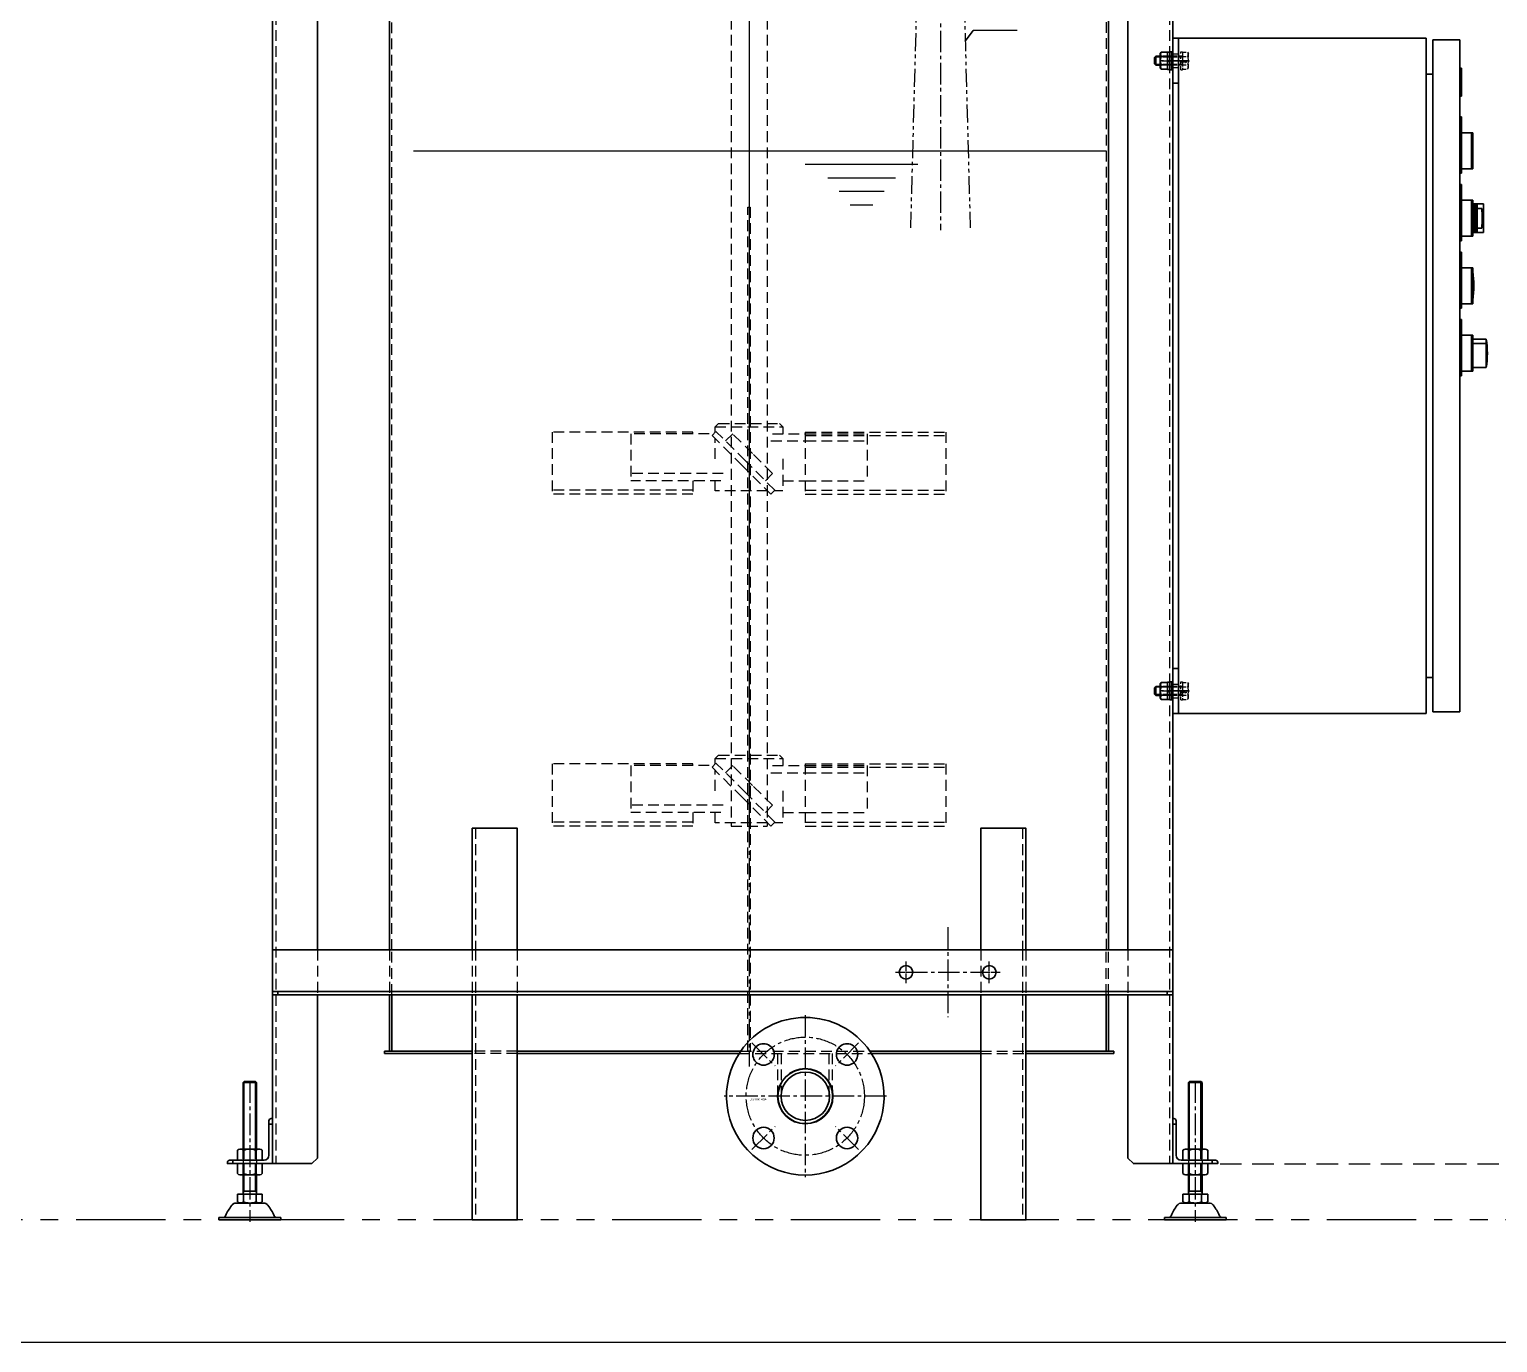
# Model space of a CAD drawing. Header units: millimetres. Extents: x 0 to 10987, y 0 to 7892.
# Drawn here: x 1813 to 3118, y 4115 to 5282 of the extents above; entities that cross this region are included whole.
import ezdxf

# ---------------------------------------------------------------- set-up
doc = ezdxf.new("R2010")
doc.units = ezdxf.units.MM
for name, pattern in [('CENTER2', [28.575, 19.05, -3.175, 3.175, -3.175]), ('HIDDEN', [9.525, 6.35, -3.175]), ('HIDDEN2', [4.7625, 3.175, -1.5875]), ('PHANTOM2', [31.75, 15.875, -3.175, 3.175, -3.175, 3.175, -3.175])]:
    doc.linetypes.add(name, pattern=pattern)
for name, color, linetype, lineweight in [('01_外形線', 7, 'Continuous', 25), ('02_細線', 5, 'Continuous', 13), ('03_かくれ線', 6, 'HIDDEN2', 13), ('04_中心線', 1, 'CENTER2', 9), ('05_仮想線', 2, 'PHANTOM2', 13), ('07_寸法線', 3, 'Continuous', 9)]:
    doc.layers.add(name, color=color, linetype=linetype, lineweight=lineweight)
doc.styles.add('KSS_TXT', font='txt.shx', dxfattribs={"bigfont": 'extfont2.shx'})
doc.styles.get("Standard").update_dxf_attribs({"font": 'arial.ttf'})
doc.styles.add('寸法用', font='simplex.shx', dxfattribs={"width": 0.8, "bigfont": '@extfont2.shx'})
doc.dimstyles.get("Standard").update_dxf_attribs({"dimtxt": 0.18, "dimasz": 0.18, "dimexe": 0.18, "dimexo": 0.0625, "dimgap": 0.09, "dimtad": 0, "dimtih": 1, "dimtoh": 1, "dimdec": 4, "dimzin": 0, "dimdsep": 46, "dimtxsty": 'Standard', "dimcen": 0.09, "dimadec": 0, "dimazin": 0, "dimtfac": 1, "dimtdec": 4, "dimtofl": 0, "dimtmove": 0, "dimatfit": 3, "dimfxl": 1, "dimtolj": 1, "dimtzin": 0, "dimarcsym": 0})
doc.dimstyles.new('機械製図用', dxfattribs={"dimtxt": 3.5, "dimasz": 3.5, "dimexe": 2, "dimexo": 0, "dimgap": 1.2, "dimtad": 1, "dimdsep": 46, "dimtxsty": '寸法用', "dimblk": 'OPEN30', "dimcen": 0, "dimclrd": 256, "dimclre": 256, "dimclrt": 7, "dimazin": 2, "dimtm": 1e-09, "dimtfac": 0.75, "dimtmove": 0, "dimatfit": 3, "dimldrblk": 'OPEN30', "dimfxl": 1, "dimlwd": -1, "dimlwe": -1, "dimarcsym": 0})

# ---------------------------------------------------------------- blocks, each defined once
blk = doc.blocks.new('*U366')
at = {"layer": '04_中心線', "color": 0, "linetype": 'CENTER2', "transparency": 16777216}
for p, q in [((-9.5, 0), (-1.2, 0)), ((0, 1.2), (0, 9.5)), ((1.2, 0), (9.5, 0)), ((0, -9.5), (0, -1.2))]:
    blk.add_line(p, q, dxfattribs=at)
at = {"layer": '04_中心線', "color": 0, "linetype": 'Continuous', "transparency": 16777216}
for p, q in [((-0.6, 0), (0.6, 0)), ((0, -0.6), (0, 0.6))]:
    blk.add_line(p, q, dxfattribs=at)
blk = doc.blocks.new('*U367')
at = {"layer": '04_中心線', "color": 0, "linetype": 'CENTER2', "transparency": 16777216}
for p, q in [((-9.5, 0), (-1.2, 0)), ((0, 1.2), (0, 9.5)), ((1.2, 0), (9.5, 0)), ((0, -9.5), (0, -1.2))]:
    blk.add_line(p, q, dxfattribs=at)
at = {"layer": '04_中心線', "color": 0, "linetype": 'Continuous', "transparency": 16777216}
for p, q in [((-0.6, 0), (0.6, 0)), ((0, -0.6), (0, 0.6))]:
    blk.add_line(p, q, dxfattribs=at)
blk = doc.blocks.new('_Open30')
at = {"color": 0, "linetype": 'ByBlock', "lineweight": -2}
for p, q in [((-1, 0.27), (0, 0)), ((0, 0), (-1, -0.27)), ((0, 0), (-1, 0))]:
    blk.add_line(p, q, dxfattribs=at)
blk = doc.blocks.new('*D375')
at = {"layer": '07_寸法線', "color": 4, "linetype": 'HIDDEN', "ltscale": 3, "transparency": 16777216}
blk.add_line((2871.1, 4273.8), (3171.5, 4273.8), dxfattribs=at)
at = {"layer": '07_寸法線', "color": 4, "ltscale": 3, "transparency": 16777216}
for p, q in [((3169.5, 4266.8), (3169.5, 4230.8)), ((3362.1, 4223.8), (3167.5, 4223.8))]:
    blk.add_line(p, q, dxfattribs=at)
at = {"layer": 'Defpoints', "color": 0, "linetype": 'HIDDEN', "ltscale": 3, "transparency": 16777216}
for p in [(2869.1, 4273.8), (3169.5, 4223.8), (3364.1, 4223.8)]:
    blk.add_point(p, dxfattribs=at)
at = {"layer": '07_寸法線', "color": 4, "linetype": 'HIDDEN', "ltscale": 3, "transparency": 16777216, "xscale": 7, "yscale": 7, "zscale": 7}
for p, rotation in [((3169.5, 4273.8), 90), ((3169.5, 4223.8), 270)]:
    blk.add_blockref('_Open30', p, dxfattribs=dict(at, rotation=rotation))
at = {"layer": '07_寸法線', "color": 4, "linetype": 'HIDDEN', "ltscale": 3, "transparency": 16777216, "insert": (3155.8, 4248.8), "char_height": 14, "attachment_point": 5, "rotation": 90, "style": '寸法用'}
blk.add_mtext('(50)', dxfattribs=at)
blk = doc.blocks.new('*D376')
at = {"layer": '07_寸法線', "color": 4, "linetype": 'HIDDEN', "ltscale": 3, "transparency": 16777216}
blk.add_line((2826.1, 5663.8), (3288.6, 5663.8), dxfattribs=at)
at = {"layer": '07_寸法線', "color": 4, "ltscale": 3, "transparency": 16777216}
for p, q in [((3286.6, 5656.8), (3286.6, 4230.8)), ((3362.1, 4223.8), (3284.6, 4223.8))]:
    blk.add_line(p, q, dxfattribs=at)
at = {"layer": 'Defpoints', "color": 0, "linetype": 'HIDDEN', "ltscale": 3, "transparency": 16777216}
for p in [(2824.1, 5663.8), (3286.6, 4223.8), (3364.1, 4223.8)]:
    blk.add_point(p, dxfattribs=at)
at = {"layer": '07_寸法線', "color": 4, "linetype": 'HIDDEN', "ltscale": 3, "transparency": 16777216, "xscale": 7, "yscale": 7, "zscale": 7}
for p, rotation in [((3286.6, 5663.8), 90), ((3286.6, 4223.8), 270)]:
    blk.add_blockref('_Open30', p, dxfattribs=dict(at, rotation=rotation))
at = {"layer": '07_寸法線', "color": 4, "linetype": 'HIDDEN', "ltscale": 3, "transparency": 16777216, "insert": (3273, 4943.8), "char_height": 14, "attachment_point": 5, "rotation": 90, "style": '寸法用'}
blk.add_mtext('(1440)', dxfattribs=at)
blk = doc.blocks.new('*D374')
at = {"layer": '07_寸法線', "color": 4, "linetype": 'HIDDEN', "ltscale": 3, "transparency": 16777216}
blk.add_line((2871.1, 5423.8), (3219.7, 5423.8), dxfattribs=at)
at = {"layer": '07_寸法線', "color": 4, "ltscale": 3, "transparency": 16777216}
for p, q in [((3217.7, 5416.8), (3217.7, 4230.8)), ((3362.1, 4223.8), (3215.7, 4223.8))]:
    blk.add_line(p, q, dxfattribs=at)
at = {"layer": 'Defpoints', "color": 0, "linetype": 'HIDDEN', "ltscale": 3, "transparency": 16777216}
for p in [(2869.1, 5423.8), (3217.7, 4223.8), (3364.1, 4223.8)]:
    blk.add_point(p, dxfattribs=at)
at = {"layer": '07_寸法線', "color": 4, "linetype": 'HIDDEN', "ltscale": 3, "transparency": 16777216, "xscale": 7, "yscale": 7, "zscale": 7}
for p, rotation in [((3217.7, 5423.8), 90), ((3217.7, 4223.8), 270)]:
    blk.add_blockref('_Open30', p, dxfattribs=dict(at, rotation=rotation))
at = {"layer": '07_寸法線', "color": 4, "linetype": 'HIDDEN', "ltscale": 3, "transparency": 16777216, "insert": (3204.1, 4823.8), "char_height": 14, "attachment_point": 5, "rotation": 90, "style": '寸法用'}
blk.add_mtext('(1200)', dxfattribs=at)

msp = doc.modelspace()

# ---------------------------------------------------------------- linework, layer by layer
at = {"layer": '01_外形線'}
for p, q in [((2133.259, 4463.838), (2133.259, 5373.838)), ((2771.897, 4463.838), (2771.897, 5373.838)), ((2834.078, 5273.842), (2834.078, 4673.842)), ((2834.078, 5273.842), (3054.078, 5273.842)), ((3054.078, 5273.842), (3054.078, 4673.842)), ((3060.078, 5272.342), (3060.078, 4675.342)), ((3060.078, 5272.342), (3084.078, 5272.342)), ((3084.078, 5272.342), (3084.078, 4675.342)), ((2813.899, 5257.842), (2812.999, 5256.942)), ((2813.899, 5249.842), (2813.899, 5257.842)), ((2817.999, 5257.842), (2813.899, 5257.842)), ((2818.724, 5261.347), (2817.999, 5260.092)), ((2817.999, 5260.092), (2817.999, 5247.592)), ((2824.499, 5261.347), (2818.724, 5261.347)), ((2824.499, 5257.594), (2818.724, 5257.594)), ((2824.499, 5261.542), (2824.499, 5253.514)), ((2826.499, 5261.542), (2824.499, 5261.542)), ((2824.499, 5261.347), (2824.499, 5246.336)), ((2826.499, 5245.842), (2826.499, 5261.842)), ((2826.499, 5261.842), (2828.099, 5261.842)), ((2826.499, 5261.542), (2826.499, 5254.242)), ((2828.099, 5261.842), (2828.099, 5245.842)), ((2812.999, 5256.942), (2812.699, 5256.642)), ((2812.699, 5251.042), (2812.699, 5256.642)), ((2812.999, 5250.742), (2812.699, 5251.042)), ((2813.899, 5249.842), (2812.999, 5250.742)), ((2817.999, 5249.842), (2813.899, 5249.842)), ((2818.724, 5246.336), (2817.999, 5247.592)), ((2824.499, 5250.089), (2818.724, 5250.089)), ((2824.499, 5246.336), (2818.724, 5246.336)), ((2826.499, 5254.242), (2824.499, 5253.514)), ((2826.499, 5253.442), (2824.499, 5252.714)), ((2824.499, 5252.714), (2824.499, 5246.142)), ((2824.499, 5246.142), (2826.499, 5246.142)), ((2826.499, 5253.442), (2826.499, 5246.142)), ((2826.499, 5245.842), (2828.099, 5245.842)), ((3084.078, 5247.342), (3085.578, 5247.342)), ((3085.578, 5247.342), (3085.578, 5222.342)), ((3054.078, 5241.842), (3060.078, 5241.842)), ((3084.078, 5222.342), (3085.578, 5222.342)), ((3084.078, 5203.842), (3085.578, 5203.842)), ((3085.578, 5203.842), (3085.578, 5153.842)), ((3085.578, 5189.842), (3095.578, 5189.842)), ((3094.578, 5189.842), (3094.578, 5157.842)), ((3095.578, 5189.842), (3095.578, 5157.842)), ((3084.078, 5153.842), (3085.578, 5153.842)), ((3085.578, 5157.842), (3095.578, 5157.842)), ((3084.078, 5143.842), (3085.578, 5143.842)), ((3085.578, 5143.842), (3085.578, 5093.842)), ((3085.578, 5129.842), (3095.578, 5129.842)), ((3094.578, 5129.842), (3094.578, 5097.842)), ((3095.578, 5129.842), (3095.578, 5097.842)), ((3095.578, 5126.53), (3105.085, 5126.53)), ((3096.578, 5126.53), (3096.578, 5101.154)), ((3097.578, 5126.53), (3097.578, 5101.154)), ((3098.578, 5126.53), (3098.578, 5101.154)), ((3099.578, 5126.53), (3099.578, 5101.154)), ((3100.078, 5122.515), (3103.54, 5122.515)), ((3105.085, 5126.53), (3105.085, 5101.154)), ((3095.578, 5101.154), (3105.085, 5101.154)), ((3100.078, 5105.169), (3103.54, 5105.169)), ((3084.078, 5093.842), (3085.578, 5093.842)), ((3085.578, 5097.842), (3095.578, 5097.842)), ((3084.078, 5083.842), (3085.578, 5083.842)), ((3085.578, 5083.842), (3085.578, 5033.842)), ((3085.578, 5069.842), (3095.578, 5069.842)), ((3094.578, 5069.842), (3094.578, 5037.842)), ((3095.578, 5069.842), (3095.578, 5037.842)), ((3085.578, 5037.842), (3095.578, 5037.842)), ((3084.078, 5033.842), (3085.578, 5033.842)), ((3084.078, 5023.842), (3085.578, 5023.842)), ((3085.578, 5023.842), (3085.578, 4973.842)), ((3085.578, 5009.842), (3095.578, 5009.842)), ((3094.578, 5009.842), (3094.578, 4977.842)), ((3095.578, 5009.842), (3095.578, 4977.842)), ((3095.578, 5006.53), (3107.578, 5006.53)), ((3095.578, 5002.515), (3107.578, 5002.515)), ((3107.578, 5006.53), (3107.578, 4981.154)), ((3084.078, 4973.842), (3085.578, 4973.842)), ((3085.578, 4977.842), (3095.578, 4977.842)), ((3095.578, 4981.154), (3107.578, 4981.154)), ((2812.999, 4696.942), (2812.699, 4696.642)), ((2812.699, 4691.042), (2812.699, 4696.642)), ((2813.899, 4697.842), (2812.999, 4696.942)), ((2813.899, 4689.842), (2813.899, 4697.842)), ((2817.999, 4697.842), (2813.899, 4697.842)), ((2818.724, 4701.347), (2817.999, 4700.092)), ((2817.999, 4700.092), (2817.999, 4687.592)), ((2824.499, 4701.347), (2818.724, 4701.347)), ((2824.499, 4697.594), (2818.724, 4697.594)), ((2824.499, 4701.542), (2824.499, 4693.514)), ((2826.499, 4701.542), (2824.499, 4701.542)), ((2824.499, 4701.347), (2824.499, 4686.336)), ((2826.499, 4685.842), (2826.499, 4701.842)), ((2826.499, 4701.842), (2828.099, 4701.842)), ((2826.499, 4701.542), (2826.499, 4694.242)), ((2828.099, 4701.842), (2828.099, 4685.842)), ((3054.078, 4705.842), (3060.078, 4705.842)), ((2812.999, 4690.742), (2812.699, 4691.042)), ((2813.899, 4689.842), (2812.999, 4690.742)), ((2817.999, 4689.842), (2813.899, 4689.842)), ((2818.724, 4686.336), (2817.999, 4687.592)), ((2824.499, 4690.089), (2818.724, 4690.089)), ((2824.499, 4686.336), (2818.724, 4686.336)), ((2826.499, 4694.242), (2824.499, 4693.514)), ((2826.499, 4693.442), (2824.499, 4692.714)), ((2824.499, 4692.714), (2824.499, 4686.142)), ((2824.499, 4686.142), (2826.499, 4686.142)), ((2826.499, 4693.442), (2826.499, 4686.142)), ((2826.499, 4685.842), (2828.099, 4685.842)), ((2834.078, 4673.842), (3054.078, 4673.842)), ((3060.078, 4675.342), (3084.078, 4675.342)), ((2029.078, 4426.838), (2829.078, 4426.838)), ((2034.078, 4426.838), (2034.078, 4423.838)), ((2133.259, 4423.838), (2133.259, 4373.838)), ((2135.259, 4423.838), (2135.259, 4373.838)), ((2769.897, 4423.838), (2769.897, 4373.838)), ((2771.897, 4423.838), (2771.897, 4373.838)), ((2824.078, 4426.838), (2824.078, 4423.838)), ((2128.578, 4371.838), (2128.578, 4373.838)), ((2206.63, 4371.838), (2128.578, 4371.838)), ((2246.63, 4373.838), (2445.202, 4373.838)), ((2246.63, 4371.838), (2443.855, 4371.838)), ((2559.954, 4373.838), (2658.526, 4373.838)), ((2561.301, 4371.838), (2658.526, 4371.838)), ((2698.526, 4373.838), (2776.578, 4373.838)), ((2698.526, 4371.838), (2776.578, 4371.838)), ((2776.578, 4373.838), (2776.578, 4371.838)), ((2029.078, 4308.838), (2026.078, 4308.838)), ((2829.078, 4308.838), (2832.078, 4308.838)), ((1994.078, 4273.838), (1994.078, 4276.838)), ((2864.078, 4273.838), (2864.078, 4276.838))]:
    msp.add_line(p, q, dxfattribs=at)
at = {"layer": '01_外形線', "ltscale": 3}
msp.add_line((2128.578, 4373.838), (2206.63, 4373.838), dxfattribs=at)
at = {"layer": '01_外形線'}
for points in [[(2069.078, 4463.838), (2069.078, 5623.838), (2029.078, 5623.838), (2029.078, 4463.838)], [(2789.078, 4463.838), (2789.078, 5623.838), (2829.078, 5623.838), (2829.078, 4463.838)], [(2246.63, 4463.838), (2246.63, 4571.838), (2206.63, 4571.838), (2206.63, 4463.838)], [(2658.526, 4463.838), (2658.526, 4571.838), (2698.526, 4571.838), (2698.526, 4463.838)], [(2069.078, 4423.838), (2069.078, 4278.838), (2064.078, 4273.838), (2029.078, 4273.838), (2029.078, 4423.838)], [(2246.63, 4423.838), (2246.63, 4223.838), (2206.63, 4223.838), (2206.63, 4423.838)], [(2658.526, 4423.838), (2658.526, 4223.838), (2698.526, 4223.838), (2698.526, 4423.838)], [(2789.078, 4423.838), (2789.078, 4278.838), (2794.078, 4273.838), (2829.078, 4273.838), (2829.078, 4423.838)], [(2004.025, 4346.836), (2003.078, 4345.889)], [(2015.078, 4345.889), (2003.078, 4345.889)], [(2003.078, 4345.889), (2003.078, 4286.838)], [(2014.131, 4346.836), (2004.025, 4346.836)], [(2015.078, 4345.889), (2014.131, 4346.836)], [(2015.078, 4345.889), (2015.078, 4286.838)], [(2844.025, 4346.836), (2843.078, 4345.889)], [(2855.078, 4345.889), (2843.078, 4345.889)], [(2843.078, 4345.889), (2843.078, 4286.838)], [(2854.131, 4346.836), (2844.025, 4346.836)], [(2855.078, 4345.889), (2854.131, 4346.836)], [(2855.078, 4345.889), (2855.078, 4286.838)], [(1998.078, 4285.738), (1999.135, 4286.348)], [(1998.078, 4276.838), (1998.078, 4285.738)], [(2000.963, 4286.838), (2017.193, 4286.838)], [(2003.578, 4276.838), (2003.578, 4285.738)], [(2014.578, 4276.838), (2014.578, 4285.738)], [(2019.022, 4286.348), (2020.078, 4285.738)], [(2020.078, 4285.738), (2020.078, 4276.838)], [(2838.078, 4285.738), (2839.135, 4286.348)], [(2838.078, 4276.838), (2838.078, 4285.738)], [(2840.963, 4286.838), (2857.193, 4286.838)], [(2843.578, 4276.838), (2843.578, 4285.738)], [(2854.578, 4276.838), (2854.578, 4285.738)], [(2859.022, 4286.348), (2860.078, 4285.738)], [(2860.078, 4285.738), (2860.078, 4276.838)], [(1998.077, 4273.838), (1998.077, 4264.938)], [(1998.077, 4273.838), (2020.077, 4273.838)], [(1998.078, 4276.838), (2020.078, 4276.838)], [(2003.577, 4273.838), (2003.577, 4264.938)], [(2014.577, 4273.838), (2014.577, 4264.938)], [(2020.077, 4264.938), (2020.077, 4273.838)], [(2838.077, 4273.838), (2838.077, 4264.938)], [(2838.077, 4273.838), (2860.077, 4273.838)], [(2838.078, 4276.838), (2860.078, 4276.838)], [(2843.577, 4273.838), (2843.577, 4264.938)], [(2854.577, 4273.838), (2854.577, 4264.938)], [(2860.077, 4264.938), (2860.077, 4273.838)], [(1998.077, 4264.938), (1999.134, 4264.328)], [(2000.963, 4263.838), (2017.192, 4263.838)], [(2003.078, 4263.838), (2003.078, 4249.336)], [(2015.078, 4263.838), (2015.078, 4249.336)], [(2019.021, 4264.328), (2020.077, 4264.938)], [(2838.077, 4264.938), (2839.134, 4264.328)], [(2840.963, 4263.838), (2857.192, 4263.838)], [(2843.078, 4263.838), (2843.078, 4249.336)], [(2855.078, 4263.838), (2855.078, 4249.336)], [(2859.021, 4264.328), (2860.077, 4264.938)], [(2020.078, 4246.836), (1998.078, 4246.836)], [(1998.078, 4246.836), (1998.078, 4239.936)], [(1998.078, 4239.936), (1999.135, 4239.326)], [(2003.078, 4249.336), (2003.078, 4247.336)], [(2003.578, 4246.836), (2003.578, 4239.936)], [(2004.025, 4249.336), (2009.078, 4249.336)], [(2014.131, 4249.336), (2009.078, 4249.336)], [(2014.578, 4246.836), (2014.578, 4239.936)], [(2015.078, 4247.336), (2015.078, 4249.336)], [(2019.022, 4239.326), (2020.078, 4239.936)], [(2020.078, 4239.936), (2020.078, 4246.836)], [(2860.078, 4246.836), (2838.078, 4246.836)], [(2838.078, 4246.836), (2838.078, 4239.936)], [(2838.078, 4239.936), (2839.135, 4239.326)], [(2843.078, 4249.336), (2843.078, 4247.336)], [(2843.578, 4246.836), (2843.578, 4239.936)], [(2844.025, 4249.336), (2849.078, 4249.336)], [(2854.131, 4249.336), (2849.078, 4249.336)], [(2854.578, 4246.836), (2854.578, 4239.936)], [(2855.078, 4247.336), (2855.078, 4249.336)], [(2859.022, 4239.326), (2860.078, 4239.936)], [(2860.078, 4239.936), (2860.078, 4246.836)], [(1997.003, 4238.836), (2009.078, 4238.836)], [(2017.193, 4238.836), (2001.298, 4238.852)], [(2021.153, 4238.836), (2009.078, 4238.836)], [(2837.003, 4238.836), (2849.078, 4238.836)], [(2857.193, 4238.836), (2841.298, 4238.852)], [(2861.153, 4238.836), (2849.078, 4238.836)], [(1981.578, 4225.838), (1981.578, 4223.838)], [(1981.578, 4225.838), (2036.578, 4225.838)], [(1981.578, 4223.838), (2036.578, 4223.838)], [(2036.578, 4225.838), (2036.578, 4223.838)], [(2821.578, 4225.838), (2821.578, 4223.838)], [(2821.578, 4225.838), (2876.578, 4225.838)], [(2821.578, 4223.838), (2876.578, 4223.838)], [(2876.578, 4225.838), (2876.578, 4223.838)]]:
    msp.add_lwpolyline(points, dxfattribs=at)
for points in [[(2834.078, 5233.842), (2834.078, 5273.842), (2829.078, 5273.842), (2829.078, 5233.842)], [(2834.078, 4673.842), (2834.078, 4713.842), (2829.078, 4713.842), (2829.078, 4673.842)], [(2029.078, 4423.838), (2829.078, 4423.838), (2829.078, 4463.838), (2029.078, 4463.838)]]:
    msp.add_lwpolyline(points, close=True, dxfattribs=at)
for points in [[(2029.078, 4313.838), (2028.078, 4313.838, 0.41421356), (2026.078, 4311.838), (2026.078, 4281.338, -0.41421356), (2021.578, 4276.838), (1991.078, 4276.838, 0.41421356), (1989.078, 4274.838), (1989.078, 4273.838), (2029.078, 4273.838)], [(2829.078, 4313.838), (2830.078, 4313.838, -0.41421356), (2832.078, 4311.838), (2832.078, 4281.338, 0.41421356), (2836.578, 4276.838), (2867.078, 4276.838, -0.41421356), (2869.078, 4274.838), (2869.078, 4273.838), (2829.078, 4273.838)]]:
    msp.add_lwpolyline(points, format="xyb", close=True, dxfattribs=at)
for points in [[(2003.578, 4285.738, 0.34253647), (1999.135, 4286.348)], [(2014.578, 4285.738, 0.20000001), (2003.578, 4285.738)], [(2019.022, 4286.348, 0.3425365), (2014.578, 4285.738)], [(2843.578, 4285.738, 0.34253647), (2839.135, 4286.348)], [(2854.578, 4285.738, 0.20000001), (2843.578, 4285.738)], [(2859.022, 4286.348, 0.3425365), (2854.578, 4285.738)], [(1999.134, 4264.328, 0.34253647), (2003.577, 4264.938)], [(2003.577, 4264.938, 0.20000001), (2014.577, 4264.938)], [(2014.577, 4264.938, 0.3425365), (2019.021, 4264.328)], [(2839.134, 4264.328, 0.34253647), (2843.577, 4264.938)], [(2843.577, 4264.938, 0.20000001), (2854.577, 4264.938)], [(2854.577, 4264.938, 0.3425365), (2859.021, 4264.328)], [(1999.135, 4239.326, 0.34253647), (2003.578, 4239.936)], [(2002.578, 4246.836, 0.41421356), (2003.078, 4247.336)], [(2003.578, 4239.936, 0.20000001), (2014.578, 4239.936)], [(2014.578, 4239.936, 0.3425365), (2019.022, 4239.326)], [(2015.078, 4247.336, 0.41421356), (2015.578, 4246.836)], [(2839.135, 4239.326, 0.34253647), (2843.578, 4239.936)], [(2842.578, 4246.836, 0.41421356), (2843.078, 4247.336)], [(2843.578, 4239.936, 0.20000001), (2854.578, 4239.936)], [(2854.578, 4239.936, 0.3425365), (2859.022, 4239.326)], [(2855.078, 4247.336, 0.41421356), (2855.578, 4246.836)], [(1984.806, 4225.836, 0.29413079), (1987.537, 4227.595)], [(1992.997, 4236.828, 0.053788), (1987.537, 4227.595)], [(1997.003, 4238.836, 0.23659961), (1992.997, 4236.828)], [(2025.159, 4236.828, 0.23659961), (2021.153, 4238.836)], [(2030.619, 4227.595, 0.053788), (2025.159, 4236.828)], [(2030.619, 4227.595, 0.29413079), (2033.35, 4225.836)], [(2824.806, 4225.836, 0.29413079), (2827.537, 4227.595)], [(2832.997, 4236.828, 0.053788), (2827.537, 4227.595)], [(2837.003, 4238.836, 0.23659961), (2832.997, 4236.828)], [(2865.159, 4236.828, 0.23659961), (2861.153, 4238.836)], [(2870.619, 4227.595, 0.053788), (2865.159, 4236.828)], [(2870.619, 4227.595, 0.29413079), (2873.35, 4225.836)]]:
    msp.add_lwpolyline(points, format="xyb", dxfattribs=at)
for centre, radius in [((2592.078, 4443.838), 6), ((2666.078, 4443.838), 6), ((2502.578, 4333.738), 24.55), ((2502.578, 4333.738), 24.3), ((2502.578, 4333.738), 21.5), ((2465.455, 4296.615), 9.5), ((2539.701, 4296.615), 9.5)]:
    msp.add_circle(centre, radius, dxfattribs=at)
for centre, radius, start, end in [((2828.075, 5253.842), 10.077, 158.134607, 201.865393), ((2821.974, 5259.471), 3.753, 150.000011, 209.999989), ((2821.974, 5248.212), 3.753, 150.000011, 209.999989), ((3023.013, 5113.842), 80.992, 353.852779, 6.147221), ((3015.586, 5053.842), 80.992, 350.987107, 9.012893), ((3027.586, 4993.842), 80.992, 350.987107, 9.012893), ((2828.075, 4693.842), 10.077, 158.134607, 201.865393), ((2821.974, 4699.471), 3.753, 150.000011, 209.999989), ((2821.974, 4688.212), 3.753, 150.000011, 209.999989), ((2502.578, 4333.738), 70, 145.050303, 34.949697), ((2465.455, 4370.861), 9.5, 161.738328, 18.261628), ((2539.701, 4370.861), 9.5, 161.738372, 18.261672)]:
    msp.add_arc(centre, radius, start, end, dxfattribs=at)
at = {"layer": '01_外形線', "ltscale": 3}
for centre, radius, start, end in [((2502.578, 4333.738), 70, 34.949702, 145.050296), ((2465.455, 4370.861), 9.5, 18.261628, 161.738372), ((2539.701, 4370.861), 9.5, 18.261628, 161.738372)]:
    msp.add_arc(centre, radius, start, end, dxfattribs=at)
at = {"layer": '02_細線'}
for p, q in [((2817.999, 5257.092), (2813.149, 5257.092)), ((2817.999, 5250.592), (2813.149, 5250.592)), ((2154.578, 5173.838), (2769.897, 5173.838)), ((2502.578, 5161.838), (2602.578, 5161.838)), ((2522.578, 5149.838), (2582.578, 5149.838)), ((2532.578, 5137.838), (2572.578, 5137.838)), ((2542.578, 5125.838), (2562.578, 5125.838)), ((2817.999, 4697.092), (2813.149, 4697.092)), ((2817.999, 4690.592), (2813.149, 4690.592))]:
    msp.add_line(p, q, dxfattribs=at)
for points in [[(2004.025, 4286.838), (2004.025, 4346.836)], [(2014.131, 4286.838), (2014.131, 4346.836)], [(2844.025, 4286.838), (2844.025, 4346.836)], [(2854.131, 4286.838), (2854.131, 4346.836)], [(2004.025, 4249.336), (2004.025, 4263.838)], [(2014.131, 4249.336), (2014.131, 4263.838)], [(2844.025, 4249.336), (2844.025, 4263.838)], [(2854.131, 4249.336), (2854.131, 4263.838)], [(2004.025, 4249.336), (2003.078, 4247.691)], [(2014.131, 4249.336), (2015.078, 4247.691)], [(2844.025, 4249.336), (2843.078, 4247.691)], [(2854.131, 4249.336), (2855.078, 4247.691)]]:
    msp.add_lwpolyline(points, dxfattribs=at)
at = {"layer": '03_かくれ線', "ltscale": 3}
for p, q in [((2032.078, 5623.838), (2032.078, 4273.838)), ((2826.078, 5623.838), (2826.078, 4273.838)), ((2135.259, 4463.838), (2135.259, 5373.838)), ((2769.897, 5373.838), (2769.897, 4463.838)), ((2829.078, 5259.842), (2834.078, 5259.842)), ((2829.078, 5247.842), (2834.078, 5247.842)), ((2829.078, 4699.842), (2834.078, 4699.842)), ((2829.078, 4687.842), (2834.078, 4687.842)), ((2209.63, 4571.838), (2209.63, 4463.838)), ((2695.526, 4571.838), (2695.526, 4463.838)), ((2029.078, 4463.838), (2029.078, 4423.838)), ((2069.078, 4463.838), (2069.078, 4423.838)), ((2789.078, 4463.838), (2789.078, 4423.838)), ((2829.078, 4463.838), (2829.078, 4423.838)), ((2209.63, 4423.838), (2209.63, 4223.838)), ((2695.526, 4423.838), (2695.526, 4223.838)), ((2246.63, 4373.838), (2206.63, 4373.838)), ((2246.63, 4371.838), (2206.63, 4371.838)), ((2443.855, 4371.838), (2561.301, 4371.838)), ((2445.202, 4373.838), (2559.954, 4373.838)), ((2478.278, 4333.738), (2478.278, 4371.838)), ((2481.328, 4333.576), (2481.328, 4371.676)), ((2523.829, 4333.576), (2523.829, 4371.676)), ((2526.878, 4333.738), (2526.878, 4371.838)), ((2658.526, 4373.838), (2698.526, 4373.838)), ((2658.526, 4371.838), (2698.526, 4371.838)), ((2003.078, 4276.838), (2003.078, 4273.838)), ((2015.078, 4276.838), (2015.078, 4273.838)), ((2843.078, 4276.838), (2843.078, 4273.838)), ((2855.078, 4276.838), (2855.078, 4273.838))]:
    msp.add_line(p, q, dxfattribs=at)
at = {"layer": '03_かくれ線', "ltscale": 3, "transparency": 33554559}
for p, q in [((2436.578, 5376.838), (2436.578, 4573.838)), ((2468.578, 5376.838), (2468.578, 4573.838)), ((2425.578, 4931.511), (2422.578, 4928.511)), ((2425.578, 4931.511), (2479.578, 4931.511)), ((2452.578, 4931.511), (2452.578, 4871.511)), ((2479.578, 4931.511), (2482.578, 4928.511)), ((2277.578, 4923.837), (2277.578, 4868.631)), ((2402.578, 4923.837), (2277.578, 4923.837)), ((2347.578, 4922.371), (2347.578, 4880.652)), ((2417.125, 4922.371), (2347.578, 4922.371)), ((2402.578, 4922.371), (2402.578, 4923.837)), ((2422.578, 4928.511), (2482.578, 4928.511)), ((2422.578, 4923.837), (2422.578, 4928.511)), ((2422.578, 4900.011), (2422.578, 4918.076)), ((2438.082, 4922.371), (2431.718, 4916.007)), ((2455.76, 4904.693), (2438.082, 4922.371)), ((2473.384, 4922.371), (2502.578, 4922.371)), ((2482.578, 4928.511), (2482.578, 4922.371)), ((2502.578, 4923.837), (2627.578, 4923.837)), ((2502.578, 4923.837), (2502.578, 4868.631)), ((2502.578, 4922.371), (2557.578, 4922.371)), ((2502.578, 4920.957), (2627.578, 4920.957)), ((2557.578, 4922.371), (2557.578, 4880.652)), ((2627.578, 4923.837), (2627.578, 4868.631)), ((2472.098, 4916.007), (2502.578, 4916.007)), ((2502.578, 4916.007), (2557.578, 4916.007)), ((2473.438, 4887.016), (2455.76, 4904.693)), ((2482.578, 4900.011), (2482.578, 4871.511)), ((2429.635, 4887.016), (2347.578, 4887.016)), ((2427.505, 4880.652), (2347.578, 4880.652)), ((2402.578, 4880.652), (2402.578, 4868.631)), ((2422.578, 4871.511), (2422.578, 4880.652)), ((2467.074, 4880.652), (2473.438, 4887.016)), ((2482.578, 4880.652), (2502.578, 4880.652)), ((2502.578, 4880.652), (2557.578, 4880.652)), ((2402.578, 4872.166), (2277.578, 4872.166)), ((2402.578, 4868.631), (2277.578, 4868.631)), ((2469.143, 4871.511), (2422.578, 4871.511)), ((2482.578, 4871.511), (2474.904, 4871.511)), ((2502.578, 4872.166), (2627.578, 4872.166)), ((2502.578, 4868.631), (2627.578, 4868.631)), ((2425.578, 4636.718), (2422.578, 4633.718)), ((2422.578, 4633.718), (2482.578, 4633.718)), ((2422.578, 4629.044), (2422.578, 4633.718)), ((2425.578, 4636.718), (2479.578, 4636.718)), ((2452.578, 4636.718), (2452.578, 4576.718)), ((2479.578, 4636.718), (2482.578, 4633.718)), ((2482.578, 4633.718), (2482.578, 4627.577)), ((2277.578, 4629.044), (2277.578, 4573.837)), ((2402.578, 4629.044), (2277.578, 4629.044)), ((2347.578, 4627.577), (2347.578, 4585.858)), ((2417.125, 4627.577), (2347.578, 4627.577)), ((2402.578, 4627.577), (2402.578, 4629.044)), ((2422.578, 4605.218), (2422.578, 4623.283)), ((2438.082, 4627.577), (2431.718, 4621.213)), ((2455.76, 4609.9), (2438.082, 4627.577)), ((2472.098, 4621.213), (2502.578, 4621.213)), ((2473.384, 4627.577), (2502.578, 4627.577)), ((2502.578, 4629.044), (2627.578, 4629.044)), ((2502.578, 4629.044), (2502.578, 4573.837)), ((2502.578, 4627.577), (2557.578, 4627.577)), ((2502.578, 4626.163), (2627.578, 4626.163)), ((2502.578, 4621.213), (2557.578, 4621.213)), ((2557.578, 4627.577), (2557.578, 4585.858)), ((2627.578, 4629.044), (2627.578, 4573.837)), ((2473.438, 4592.222), (2455.76, 4609.9)), ((2482.578, 4605.218), (2482.578, 4576.718)), ((2429.635, 4592.222), (2347.578, 4592.222)), ((2467.074, 4585.858), (2473.438, 4592.222)), ((2427.505, 4585.858), (2347.578, 4585.858)), ((2402.578, 4585.858), (2402.578, 4573.837)), ((2422.578, 4576.718), (2422.578, 4585.858)), ((2482.578, 4585.858), (2502.578, 4585.858)), ((2502.578, 4585.858), (2557.578, 4585.858)), ((2402.578, 4577.373), (2277.578, 4577.373)), ((2402.578, 4573.837), (2277.578, 4573.837)), ((2469.143, 4576.718), (2422.578, 4576.718)), ((2436.578, 4573.838), (2468.578, 4573.838)), ((2482.578, 4576.718), (2474.904, 4576.718)), ((2502.578, 4577.373), (2627.578, 4577.373)), ((2502.578, 4573.837), (2627.578, 4573.837)), ((2133.259, 4463.838), (2133.259, 4423.838)), ((2135.259, 4423.838), (2135.259, 4463.838)), ((2206.63, 4463.838), (2206.63, 4423.838)), ((2209.63, 4463.838), (2209.63, 4423.838)), ((2246.63, 4463.838), (2246.63, 4423.838)), ((2658.526, 4463.838), (2658.526, 4423.838)), ((2695.526, 4463.838), (2695.526, 4423.838)), ((2698.526, 4463.838), (2698.526, 4423.838)), ((2769.897, 4423.838), (2769.897, 4463.838)), ((2771.897, 4423.838), (2771.897, 4463.838))]:
    msp.add_line(p, q, dxfattribs=at)
at = {"layer": '03_かくれ線'}
for p, q in [((2837.699, 5257.842), (2817.999, 5257.842)), ((2836.099, 5245.842), (2836.099, 5261.842)), ((2836.099, 5261.842), (2837.699, 5261.842)), ((2837.699, 5261.842), (2837.699, 5245.842)), ((2837.699, 5261.347), (2837.699, 5246.336)), ((2837.699, 5261.347), (2842.303, 5261.347)), ((2837.699, 5257.594), (2842.303, 5257.594)), ((2842.303, 5261.347), (2842.999, 5260.142)), ((2842.999, 5247.542), (2842.999, 5260.142)), ((2837.699, 5257.092), (2817.999, 5257.092)), ((2837.699, 5250.592), (2817.999, 5250.592)), ((2837.699, 5249.842), (2817.999, 5249.842)), ((2836.099, 5245.842), (2837.699, 5245.842)), ((2837.699, 5250.089), (2842.303, 5250.089)), ((2837.699, 5246.336), (2842.303, 5246.336)), ((2842.303, 5246.336), (2842.999, 5247.542)), ((2837.699, 4697.842), (2817.999, 4697.842)), ((2837.699, 4697.092), (2817.999, 4697.092)), ((2836.099, 4685.842), (2836.099, 4701.842)), ((2836.099, 4701.842), (2837.699, 4701.842)), ((2837.699, 4701.842), (2837.699, 4685.842)), ((2837.699, 4701.347), (2837.699, 4686.336)), ((2837.699, 4701.347), (2842.303, 4701.347)), ((2837.699, 4697.594), (2842.303, 4697.594)), ((2842.303, 4701.347), (2842.999, 4700.142)), ((2842.999, 4687.542), (2842.999, 4700.142)), ((2837.699, 4690.592), (2817.999, 4690.592)), ((2837.699, 4689.842), (2817.999, 4689.842)), ((2836.099, 4685.842), (2837.699, 4685.842)), ((2837.699, 4690.089), (2842.303, 4690.089)), ((2837.699, 4686.336), (2842.303, 4686.336)), ((2842.303, 4686.336), (2842.999, 4687.542))]:
    msp.add_line(p, q, dxfattribs=at)
at = {"layer": '03_かくれ線', "ltscale": 3, "transparency": 33554559}
msp.add_lwpolyline([(2453.578, 4373.838), (2451.578, 4373.838), (2451.578, 5123.838), (2453.578, 5123.838)], close=True, dxfattribs=at)
for points in [[(2445.861, 4894.794), (2472.024, 4868.631), (2475.559, 4872.166), (2449.396, 4898.329), (2423.233, 4924.492), (2419.698, 4920.957), (2445.861, 4894.794)], [(2445.861, 4600), (2472.024, 4573.837), (2475.559, 4577.373), (2449.396, 4603.536), (2423.233, 4629.699), (2419.698, 4626.163), (2445.861, 4600)]]:
    msp.add_lwpolyline(points, dxfattribs=at)
at = {"layer": '03_かくれ線', "ltscale": 3}
for points in [[(2003.078, 4263.838), (2003.078, 4286.838)], [(2004.025, 4263.838), (2004.025, 4286.838)], [(2014.131, 4263.838), (2014.131, 4286.838)], [(2015.078, 4263.838), (2015.078, 4286.838)], [(2843.078, 4263.838), (2843.078, 4286.838)], [(2844.025, 4263.838), (2844.025, 4286.838)], [(2854.131, 4263.838), (2854.131, 4286.838)], [(2855.078, 4263.838), (2855.078, 4286.838)]]:
    msp.add_lwpolyline(points, dxfattribs=at)
at = {"layer": '03_かくれ線'}
for centre, radius, start, end in [((2839.053, 5259.471), 3.753, 330.000009, 29.999991), ((2832.534, 5253.842), 10.465, 338.985578, 21.014422), ((2839.053, 5248.212), 3.753, 330.000009, 29.999991), ((2839.053, 4699.471), 3.753, 330.000009, 29.999991), ((2832.534, 4693.842), 10.465, 338.985578, 21.014422), ((2839.053, 4688.212), 3.753, 330.000009, 29.999991)]:
    msp.add_arc(centre, radius, start, end, dxfattribs=at)
at = {"layer": '04_中心線'}
for p, q in [((2622.578, 5594.776), (2622.578, 5103.372)), ((2452.578, 5376.838), (2452.578, 4573.838)), ((2452.578, 5373.838), (2452.578, 4360.145)), ((2842.999, 5253.842), (2812.699, 5253.842)), ((2819.078, 5253.842), (2844.078, 5253.842)), ((2842.999, 4693.842), (2812.699, 4693.842)), ((2819.078, 4693.842), (2844.078, 4693.842)), ((2629.078, 4483.838), (2629.078, 4403.838)), ((2592.078, 4443.838), (2666.078, 4443.838)), ((2009.078, 4290.338), (2009.078, 4260.338)), ((2849.078, 4290.338), (2849.078, 4260.338))]:
    msp.add_line(p, q, dxfattribs=at)
for points in [[(2502.578, 4405.738), (2502.578, 4261.738)], [(2455.202, 4381.114), (2475.708, 4360.608)], [(2549.954, 4381.114), (2529.448, 4360.608)], [(2009.078, 4346.836), (2009.078, 4222.044)], [(2849.078, 4346.836), (2849.078, 4222.044)], [(2574.578, 4333.738), (2430.578, 4333.738)], [(2455.202, 4286.361), (2475.708, 4306.868)], [(2549.954, 4286.361), (2529.448, 4306.868)]]:
    msp.add_lwpolyline(points, dxfattribs=at)
msp.add_circle((2502.578, 4333.738), 52.5, dxfattribs=at)
at = {"layer": '05_仮想線'}
for p, q in [((2604.028, 5405.255), (2596.041, 5105.255)), ((2641.128, 5405.255), (2649.115, 5105.255))]:
    msp.add_line(p, q, dxfattribs=at)
at = {"layer": '05_仮想線', "ltscale": 5}
msp.add_line((4791.664, 4223.838), (722.359, 4223.838), dxfattribs=at)
at = {"layer": '07_寸法線', "linetype": 'Continuous'}
msp.add_line((2690.858, 5280.744), (2651.659, 5280.744), dxfattribs=at)
at = {"layer": 'Defpoints', "color": 3, "lineweight": 0}
msp.add_lwpolyline([(4906.487, 4114.794), (552.041, 4114.794), (552.041, 7172.84), (4906.487, 7172.84)], close=True, dxfattribs=at)

# ---------------------------------------------------------------- block references
at = {"layer": '04_中心線', "linetype": 'CENTER2'}
for name, p in [('*U367', (2592.078, 4443.838)), ('*U366', (2666.078, 4443.838))]:
    msp.add_blockref(name, p, dxfattribs=at)

# ---------------------------------------------------------------- texts
at = {"layer": '03_かくれ線', "style": 'KSS_TXT'}
for p in [(2841.523, 5253.161), (2841.523, 4693.161)]:
    msp.add_text('M8-25', height=1, rotation=180, dxfattribs=at).set_placement(p)
at = {"layer": '03_かくれ線'}
msp.add_text('JIS10K-40A', height=2, dxfattribs=at).set_placement((2453.287, 4329.939))

# ---------------------------------------------------------------- dimensions: what is measured, and where the dimension line sits
at = {"layer": '07_寸法線', "color": 4, "linetype": 'HIDDEN', "ltscale": 3}
for base, p1, picture, middle in [((3286.63, 4223.838), (2824.078, 5663.838), '*D376', (3272.964, 4943.838)), ((3217.726, 4223.838), (2869.078, 5423.838), '*D374', (3204.059, 4823.838)), ((3169.482, 4223.838), (2869.078, 4273.838), '*D375', (3155.815, 4248.838))]:
    dim = msp.add_linear_dim(base=base, p1=p1, p2=(3364.131, 4223.838), angle=90, text='(<>)', dimstyle='機械製図用', override={"dimtxt": 14, "dimasz": 7, "dimexo": 2, "dimgap": 3, "dimclrd": 4, "dimclre": 4, "dimclrt": 4}, dxfattribs=at)
    dim.commit()
    dim.dimension.update_dxf_attribs({"geometry": picture, "text_midpoint": middle})

# ---------------------------------------------------------------- leaders
at = {"layer": '07_寸法線', "linetype": 'Continuous'}
msp.add_leader([(2644.695, 5271.291), (2651.659, 5280.744)], dimstyle='Standard', override={"dimgap": 1, "dimtad": 0}, dxfattribs=at)

doc.saveas('drawing.dxf')
